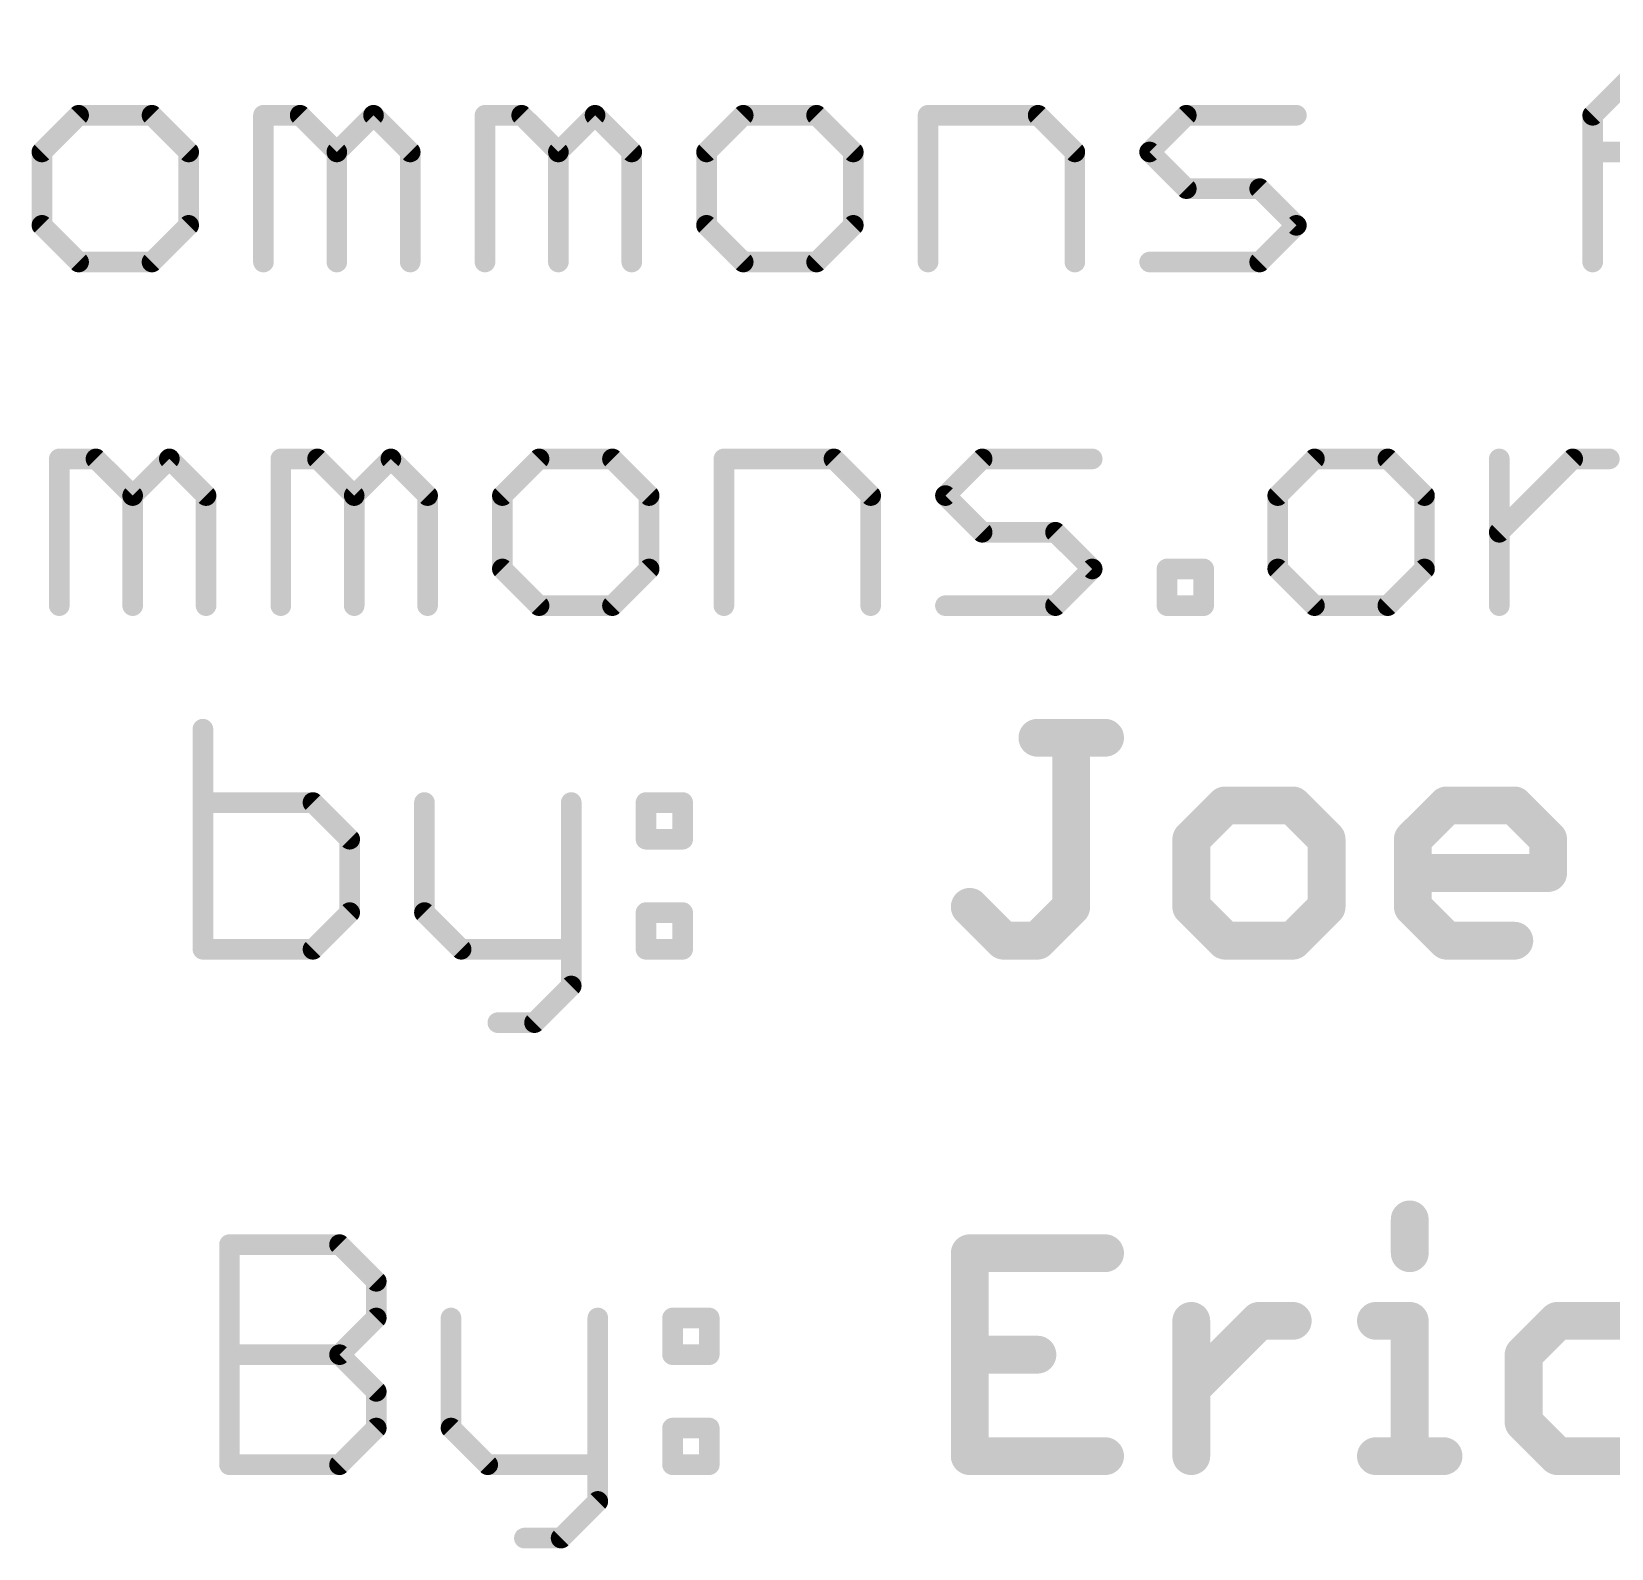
# Model space of a CAD drawing. Extents: x -34 to 73, y -15 to 16.
# Drawn here: x 10.99 to 22.66, y -14.51 to -3.3 of the extents above; entities that cross this region are included whole.
import ezdxf

# ---------------------------------------------------------------- set-up
doc = ezdxf.new("R2010")
doc.units = 0
doc.layers.add('27', color=253, linetype='CONTINUOUS')

msp = doc.modelspace()

# ---------------------------------------------------------------- linework, layer by layer
at = {"layer": '27'}
for points, const_width in [([(22.5231, -3.9191), (23.0654, -3.3768)], 0.1524), ([(11.3342, -3.9191), (11.063, -4.1903)], 0.1524), ([(11.8765, -3.9191), (11.3342, -3.9191)], 0.1524), ([(12.1477, -4.1903), (11.8765, -3.9191)], 0.1524), ([(12.7002, -5.0038), (12.7002, -3.9191)], 0.1524), ([(12.7002, -3.9191), (12.9713, -3.9191)], 0.1524), ([(12.9713, -3.9191), (13.2425, -4.1903)], 0.1524), ([(13.2425, -4.1903), (13.5137, -3.9191)], 0.1524), ([(13.5137, -3.9191), (13.7848, -4.1903)], 0.1524), ([(14.3373, -5.0038), (14.3373, -3.9191)], 0.1524), ([(14.3373, -3.9191), (14.6085, -3.9191)], 0.1524), ([(14.6085, -3.9191), (14.8797, -4.1903)], 0.1524), ([(14.8797, -4.1903), (15.1508, -3.9191)], 0.1524), ([(15.1508, -3.9191), (15.422, -4.1903)], 0.1524), ([(16.2456, -3.9191), (15.9745, -4.1903)], 0.1524), ([(16.788, -3.9191), (16.2456, -3.9191)], 0.1524), ([(17.0591, -4.1903), (16.788, -3.9191)], 0.1524), ([(17.6116, -5.0038), (17.6116, -3.9191)], 0.1524), ([(17.6116, -3.9191), (18.4251, -3.9191)], 0.1524), ([(18.4251, -3.9191), (18.6963, -4.1903)], 0.1524), ([(19.2488, -4.1903), (19.52, -3.9191)], 0.1524), ([(19.52, -3.9191), (20.3335, -3.9191)], 0.1524), ([(22.5231, -5.0038), (22.5231, -3.9191)], 0.1524), ([(11.063, -4.1903), (11.063, -4.7326)], 0.1524), ([(12.1477, -4.7326), (12.1477, -4.1903)], 0.1524), ([(13.2425, -4.1903), (13.2425, -5.0038)], 0.1524), ([(13.7848, -4.1903), (13.7848, -5.0038)], 0.1524), ([(14.8797, -4.1903), (14.8797, -5.0038)], 0.1524), ([(15.422, -4.1903), (15.422, -5.0038)], 0.1524), ([(15.9745, -4.1903), (15.9745, -4.7326)], 0.1524), ([(17.0591, -4.7326), (17.0591, -4.1903)], 0.1524), ([(18.6963, -4.1903), (18.6963, -5.0038)], 0.1524), ([(19.52, -4.4615), (19.2488, -4.1903)], 0.1524), ([(22.5231, -4.1903), (23.6078, -4.1903)], 0.1524), ([(20.0623, -4.4615), (19.52, -4.4615)], 0.1524), ([(20.3335, -4.7326), (20.0623, -4.4615)], 0.1524), ([(11.063, -4.7326), (11.3342, -5.0038)], 0.1524), ([(11.8765, -5.0038), (12.1477, -4.7326)], 0.1524), ([(15.9745, -4.7326), (16.2456, -5.0038)], 0.1524), ([(16.788, -5.0038), (17.0591, -4.7326)], 0.1524), ([(20.0623, -5.0038), (20.3335, -4.7326)], 0.1524), ([(11.3342, -5.0038), (11.8765, -5.0038)], 0.1524), ([(16.2456, -5.0038), (16.788, -5.0038)], 0.1524), ([(19.2488, -5.0038), (20.0623, -5.0038)], 0.1524), ([(11.1914, -7.5438), (11.1914, -6.4591)], 0.1524), ([(11.1914, -6.4591), (11.4626, -6.4591)], 0.1524), ([(11.4626, -6.4591), (11.7338, -6.7303)], 0.1524), ([(11.7338, -6.7303), (12.0049, -6.4591)], 0.1524), ([(12.0049, -6.4591), (12.2761, -6.7303)], 0.1524), ([(12.8286, -7.5438), (12.8286, -6.4591)], 0.1524), ([(12.8286, -6.4591), (13.0997, -6.4591)], 0.1524), ([(13.0997, -6.4591), (13.3709, -6.7303)], 0.1524), ([(13.3709, -6.7303), (13.6421, -6.4591)], 0.1524), ([(13.6421, -6.4591), (13.9132, -6.7303)], 0.1524), ([(14.7369, -6.4591), (14.4657, -6.7303)], 0.1524), ([(15.2792, -6.4591), (14.7369, -6.4591)], 0.1524), ([(15.5504, -6.7303), (15.2792, -6.4591)], 0.1524), ([(16.1029, -7.5438), (16.1029, -6.4591)], 0.1524), ([(16.1029, -6.4591), (16.9164, -6.4591)], 0.1524), ([(16.9164, -6.4591), (17.1876, -6.7303)], 0.1524), ([(17.74, -6.7303), (18.0112, -6.4591)], 0.1524), ([(18.0112, -6.4591), (18.8247, -6.4591)], 0.1524), ([(20.4669, -6.4591), (20.1958, -6.7303)], 0.1524), ([(21.0093, -6.4591), (20.4669, -6.4591)], 0.1524), ([(21.2804, -6.7303), (21.0093, -6.4591)], 0.1524), ([(21.8329, -7.5438), (21.8329, -6.4591)], 0.1524), ([(21.8329, -7.0015), (22.3753, -6.4591)], 0.1524), ([(22.3753, -6.4591), (22.6464, -6.4591)], 0.1524), ([(11.7338, -6.7303), (11.7338, -7.5438)], 0.1524), ([(12.2761, -6.7303), (12.2761, -7.5438)], 0.1524), ([(13.3709, -6.7303), (13.3709, -7.5438)], 0.1524), ([(13.9132, -6.7303), (13.9132, -7.5438)], 0.1524), ([(14.4657, -6.7303), (14.4657, -7.2726)], 0.1524), ([(15.5504, -7.2726), (15.5504, -6.7303)], 0.1524), ([(17.1876, -6.7303), (17.1876, -7.5438)], 0.1524), ([(18.0112, -7.0015), (17.74, -6.7303)], 0.1524), ([(20.1958, -6.7303), (20.1958, -7.2726)], 0.1524), ([(21.2804, -7.2726), (21.2804, -6.7303)], 0.1524), ([(18.5535, -7.0015), (18.0112, -7.0015)], 0.1524), ([(18.8247, -7.2726), (18.5535, -7.0015)], 0.1524), ([(14.4657, -7.2726), (14.7369, -7.5438)], 0.1524), ([(15.2792, -7.5438), (15.5504, -7.2726)], 0.1524), ([(18.5535, -7.5438), (18.8247, -7.2726)], 0.1524), ([(19.3772, -7.5438), (19.3772, -7.2726)], 0.1524), ([(19.3772, -7.2726), (19.6484, -7.2726)], 0.1524), ([(19.6484, -7.2726), (19.6484, -7.5438)], 0.1524), ([(20.1958, -7.2726), (20.4669, -7.5438)], 0.1524), ([(21.0093, -7.5438), (21.2804, -7.2726)], 0.1524), ([(14.7369, -7.5438), (15.2792, -7.5438)], 0.1524), ([(17.74, -7.5438), (18.5535, -7.5438)], 0.1524), ([(19.6484, -7.5438), (19.3772, -7.5438)], 0.1524), ([(20.4669, -7.5438), (21.0093, -7.5438)], 0.1524), ([(12.2528, -8.4568), (12.2528, -10.0838)], 0.1524), ([(18.4197, -8.5204), (18.9196, -8.5204)], 0.2794), ([(18.6696, -9.7703), (18.6696, -8.5204)], 0.2794), ([(13.0663, -8.9991), (12.2528, -8.9991)], 0.1524), ([(13.3374, -9.2703), (13.0663, -8.9991)], 0.1524), ([(13.8899, -8.9991), (13.8899, -9.8126)], 0.1524), ([(14.9746, -8.9991), (14.9746, -10.355)], 0.1524), ([(15.5271, -8.9991), (15.7982, -8.9991)], 0.1524), ([(15.5271, -9.2703), (15.5271, -8.9991)], 0.1524), ([(15.7982, -8.9991), (15.7982, -9.2703)], 0.1524), ([(19.8068, -9.0204), (19.5569, -9.2704)], 0.2794), ([(20.3068, -9.0204), (19.8068, -9.0204)], 0.2794), ([(20.5568, -9.2704), (20.3068, -9.0204)], 0.2794), ([(21.194, -9.2704), (21.444, -9.0204)], 0.2794), ([(21.444, -9.0204), (21.944, -9.0204)], 0.2794), ([(21.944, -9.0204), (22.1939, -9.2704)], 0.2794), ([(13.3374, -9.8126), (13.3374, -9.2703)], 0.1524), ([(15.7982, -9.2703), (15.5271, -9.2703)], 0.1524), ([(19.5569, -9.2704), (19.5569, -9.7703)], 0.2794), ([(20.5568, -9.7703), (20.5568, -9.2704)], 0.2794), ([(21.194, -9.7703), (21.194, -9.2704)], 0.2794), ([(22.1939, -9.2704), (22.1939, -9.5203)], 0.2794), ([(22.1939, -9.5203), (21.194, -9.5203)], 0.2794), ([(17.9197, -9.7703), (18.1697, -10.0203)], 0.2794), ([(18.4197, -10.0203), (18.6696, -9.7703)], 0.2794), ([(19.5569, -9.7703), (19.8068, -10.0203)], 0.2794), ([(20.3068, -10.0203), (20.5568, -9.7703)], 0.2794), ([(21.444, -10.0203), (21.194, -9.7703)], 0.2794), ([(13.0663, -10.0838), (13.3374, -9.8126)], 0.1524), ([(13.8899, -9.8126), (14.1611, -10.0838)], 0.1524), ([(15.5271, -9.8126), (15.7982, -9.8126)], 0.1524), ([(15.5271, -10.0838), (15.5271, -9.8126)], 0.1524), ([(15.7982, -9.8126), (15.7982, -10.0838)], 0.1524), ([(18.1697, -10.0203), (18.4197, -10.0203)], 0.2794), ([(19.8068, -10.0203), (20.3068, -10.0203)], 0.2794), ([(21.944, -10.0203), (21.444, -10.0203)], 0.2794), ([(12.2528, -10.0838), (13.0663, -10.0838)], 0.1524), ([(14.1611, -10.0838), (14.9746, -10.0838)], 0.1524), ([(15.7982, -10.0838), (15.5271, -10.0838)], 0.1524), ([(14.9746, -10.355), (14.7034, -10.6261)], 0.1524), ([(14.7034, -10.6261), (14.4323, -10.6261)], 0.1524), ([(21.1711, -12.0804), (21.1711, -12.3304)], 0.2794), ([(12.4492, -13.8938), (12.4492, -12.2668)], 0.1524), ([(12.4492, -12.2668), (13.2627, -12.2668)], 0.1524), ([(13.2627, -12.2668), (13.5338, -12.538)], 0.1524), ([(18.9196, -12.3304), (17.9197, -12.3304)], 0.2794), ([(17.9197, -12.3304), (17.9197, -13.8303)], 0.2794), ([(13.5338, -12.538), (13.5338, -12.8091)], 0.1524), ([(19.5569, -13.8303), (19.5569, -12.8304)], 0.2794), ([(19.5569, -13.3303), (20.0568, -12.8304)], 0.2794), ([(20.0568, -12.8304), (20.3068, -12.8304)], 0.2794), ([(20.9212, -12.8304), (21.1711, -12.8304)], 0.2794), ([(21.1711, -12.8304), (21.1711, -13.8303)], 0.2794), ([(22.2626, -12.8304), (22.0126, -13.0804)], 0.2794), ([(23.0125, -12.8304), (22.2626, -12.8304)], 0.2794), ([(13.5338, -12.8091), (13.2627, -13.0803)], 0.1524), ([(14.0863, -12.8091), (14.0863, -13.6226)], 0.1524), ([(15.171, -12.8091), (15.171, -14.165)], 0.1524), ([(15.7235, -12.8091), (15.9946, -12.8091)], 0.1524), ([(15.7235, -13.0803), (15.7235, -12.8091)], 0.1524), ([(15.9946, -12.8091), (15.9946, -13.0803)], 0.1524), ([(17.9197, -13.0804), (18.4197, -13.0804)], 0.2794), ([(22.0126, -13.0804), (22.0126, -13.5803)], 0.2794), ([(12.4492, -13.0803), (13.2627, -13.0803)], 0.1524), ([(13.2627, -13.0803), (13.5338, -13.3515)], 0.1524), ([(15.9946, -13.0803), (15.7235, -13.0803)], 0.1524), ([(13.5338, -13.3515), (13.5338, -13.6226)], 0.1524), ([(22.0126, -13.5803), (22.2626, -13.8303)], 0.2794), ([(13.5338, -13.6226), (13.2627, -13.8938)], 0.1524), ([(14.0863, -13.6226), (14.3575, -13.8938)], 0.1524), ([(15.7235, -13.6226), (15.9946, -13.6226)], 0.1524), ([(15.7235, -13.8938), (15.7235, -13.6226)], 0.1524), ([(15.9946, -13.6226), (15.9946, -13.8938)], 0.1524), ([(17.9197, -13.8303), (18.9196, -13.8303)], 0.2794), ([(20.9212, -13.8303), (21.4211, -13.8303)], 0.2794), ([(22.2626, -13.8303), (23.0125, -13.8303)], 0.2794), ([(13.2627, -13.8938), (12.4492, -13.8938)], 0.1524), ([(14.3575, -13.8938), (15.171, -13.8938)], 0.1524), ([(15.9946, -13.8938), (15.7235, -13.8938)], 0.1524), ([(15.171, -14.165), (14.8998, -14.4361)], 0.1524), ([(14.8998, -14.4361), (14.6287, -14.4361)], 0.1524)]:
    msp.add_lwpolyline(points, dxfattribs=dict(at, const_width=const_width))
for points, const_width in [([(11.3342, -3.881, 1), (11.3342, -3.9572)], 0.0762), ([(11.3611, -3.9461, 1), (11.3072, -3.8922)], 0.0762), ([(11.9035, -3.8922, 1), (11.8496, -3.9461)], 0.0762), ([(11.8765, -3.9572, 1), (11.8765, -3.881)], 0.0762), ([(12.7383, -3.9191, 1), (12.6621, -3.9191)], 0.0762), ([(12.7002, -3.881, 1), (12.7002, -3.9572)], 0.0762), ([(12.9983, -3.8922, 1), (12.9444, -3.9461)], 0.0762), ([(12.9713, -3.9572, 1), (12.9713, -3.881)], 0.0762), ([(13.5406, -3.8922, 1), (13.4867, -3.9461)], 0.0762), ([(13.5406, -3.9461, 1), (13.4867, -3.8922)], 0.0762), ([(14.3754, -3.9191, 1), (14.2992, -3.9191)], 0.0762), ([(14.3373, -3.881, 1), (14.3373, -3.9572)], 0.0762), ([(14.6354, -3.8922, 1), (14.5815, -3.9461)], 0.0762), ([(14.6085, -3.9572, 1), (14.6085, -3.881)], 0.0762), ([(15.1778, -3.8922, 1), (15.1239, -3.9461)], 0.0762), ([(15.1778, -3.9461, 1), (15.1239, -3.8922)], 0.0762), ([(16.2456, -3.881, 1), (16.2456, -3.9572)], 0.0762), ([(16.2726, -3.9461, 1), (16.2187, -3.8922)], 0.0762), ([(16.8149, -3.8922, 1), (16.761, -3.9461)], 0.0762), ([(16.788, -3.9572, 1), (16.788, -3.881)], 0.0762), ([(17.6497, -3.9191, 1), (17.5735, -3.9191)], 0.0762), ([(17.6116, -3.881, 1), (17.6116, -3.9572)], 0.0762), ([(18.4521, -3.8922, 1), (18.3982, -3.9461)], 0.0762), ([(18.4251, -3.9572, 1), (18.4251, -3.881)], 0.0762), ([(19.52, -3.881, 1), (19.52, -3.9572)], 0.0762), ([(19.5469, -3.9461, 1), (19.493, -3.8922)], 0.0762), ([(20.3335, -3.9572, 1), (20.3335, -3.881)], 0.0762), ([(22.5612, -3.9191, 1), (22.485, -3.9191)], 0.0762), ([(22.4962, -3.8922, 1), (22.5501, -3.9461)], 0.0762), ([(11.1011, -4.1903, 1), (11.0249, -4.1903)], 0.0762), ([(11.0361, -4.1634, 1), (11.09, -4.2172)], 0.0762), ([(12.1858, -4.1903, 1), (12.1096, -4.1903)], 0.0762), ([(12.1207, -4.2172, 1), (12.1746, -4.1634)], 0.0762), ([(13.2806, -4.1903, 1), (13.2044, -4.1903)], 0.0762), ([(13.2156, -4.1634, 1), (13.2694, -4.2172)], 0.0762), ([(13.2156, -4.2172, 1), (13.2694, -4.1634)], 0.0762), ([(13.8229, -4.1903, 1), (13.7467, -4.1903)], 0.0762), ([(13.7579, -4.2172, 1), (13.8118, -4.1634)], 0.0762), ([(14.9178, -4.1903, 1), (14.8416, -4.1903)], 0.0762), ([(14.8527, -4.1634, 1), (14.9066, -4.2172)], 0.0762), ([(14.8527, -4.2172, 1), (14.9066, -4.1634)], 0.0762), ([(15.4601, -4.1903, 1), (15.3839, -4.1903)], 0.0762), ([(15.395, -4.2172, 1), (15.4489, -4.1634)], 0.0762), ([(16.0126, -4.1903, 1), (15.9364, -4.1903)], 0.0762), ([(15.9475, -4.1634, 1), (16.0014, -4.2172)], 0.0762), ([(17.0972, -4.1903, 1), (17.021, -4.1903)], 0.0762), ([(17.0322, -4.2172, 1), (17.0861, -4.1634)], 0.0762), ([(18.7344, -4.1903, 1), (18.6582, -4.1903)], 0.0762), ([(18.6694, -4.2172, 1), (18.7232, -4.1634)], 0.0762), ([(19.2757, -4.1634, 1), (19.2219, -4.2172)], 0.0762), ([(19.2219, -4.1634, 1), (19.2757, -4.2172)], 0.0762), ([(22.5231, -4.1522, 1), (22.5231, -4.2284)], 0.0762), ([(19.52, -4.4234, 1), (19.52, -4.4996)], 0.0762), ([(19.493, -4.4884, 1), (19.5469, -4.4345)], 0.0762), ([(20.0892, -4.4345, 1), (20.0353, -4.4884)], 0.0762), ([(20.0623, -4.4996, 1), (20.0623, -4.4234)], 0.0762), ([(11.09, -4.7057, 1), (11.0361, -4.7596)], 0.0762), ([(12.1746, -4.7596, 1), (12.1207, -4.7057)], 0.0762), ([(16.0014, -4.7057, 1), (15.9475, -4.7596)], 0.0762), ([(17.0861, -4.7596, 1), (17.0322, -4.7057)], 0.0762), ([(20.3604, -4.7596, 1), (20.3065, -4.7057)], 0.0762), ([(20.3065, -4.7596, 1), (20.3604, -4.7057)], 0.0762), ([(11.0249, -4.7326, 1), (11.1011, -4.7326)], 0.0762), ([(12.1096, -4.7326, 1), (12.1858, -4.7326)], 0.0762), ([(15.9364, -4.7326, 1), (16.0126, -4.7326)], 0.0762), ([(17.021, -4.7326, 1), (17.0972, -4.7326)], 0.0762), ([(11.3342, -4.9657, 1), (11.3342, -5.0419)], 0.0762), ([(11.3072, -5.0307, 1), (11.3611, -4.9769)], 0.0762), ([(11.8496, -4.9769, 1), (11.9034, -5.0307)], 0.0762), ([(11.8765, -5.0419, 1), (11.8765, -4.9657)], 0.0762), ([(12.6621, -5.0038, 1), (12.7383, -5.0038)], 0.0762), ([(13.2044, -5.0038, 1), (13.2806, -5.0038)], 0.0762), ([(13.7467, -5.0038, 1), (13.8229, -5.0038)], 0.0762), ([(14.2992, -5.0038, 1), (14.3754, -5.0038)], 0.0762), ([(14.8416, -5.0038, 1), (14.9178, -5.0038)], 0.0762), ([(15.3839, -5.0038, 1), (15.4601, -5.0038)], 0.0762), ([(16.2456, -4.9657, 1), (16.2456, -5.0419)], 0.0762), ([(16.2187, -5.0307, 1), (16.2726, -4.9769)], 0.0762), ([(16.761, -4.9769, 1), (16.8149, -5.0307)], 0.0762), ([(16.788, -5.0419, 1), (16.788, -4.9657)], 0.0762), ([(17.5735, -5.0038, 1), (17.6497, -5.0038)], 0.0762), ([(18.6582, -5.0038, 1), (18.7344, -5.0038)], 0.0762), ([(19.2488, -4.9657, 1), (19.2488, -5.0419)], 0.0762), ([(20.0354, -4.9769, 1), (20.0892, -5.0307)], 0.0762), ([(20.0623, -5.0419, 1), (20.0623, -4.9657)], 0.0762), ([(22.485, -5.0038, 1), (22.5612, -5.0038)], 0.0762), ([(11.2295, -6.4591, 1), (11.1533, -6.4591)], 0.0762), ([(11.1914, -6.421, 1), (11.1914, -6.4972)], 0.0762), ([(11.4895, -6.4322, 1), (11.4356, -6.4861)], 0.0762), ([(11.4626, -6.4972, 1), (11.4626, -6.421)], 0.0762), ([(12.0319, -6.4322, 1), (11.978, -6.4861)], 0.0762), ([(12.0319, -6.4861, 1), (11.978, -6.4322)], 0.0762), ([(12.8667, -6.4591, 1), (12.7905, -6.4591)], 0.0762), ([(12.8286, -6.421, 1), (12.8286, -6.4972)], 0.0762), ([(13.1267, -6.4322, 1), (13.0728, -6.4861)], 0.0762), ([(13.0997, -6.4972, 1), (13.0997, -6.421)], 0.0762), ([(13.669, -6.4322, 1), (13.6151, -6.4861)], 0.0762), ([(13.669, -6.4861, 1), (13.6151, -6.4322)], 0.0762), ([(14.7369, -6.421, 1), (14.7369, -6.4972)], 0.0762), ([(14.7638, -6.4861, 1), (14.71, -6.4322)], 0.0762), ([(15.3062, -6.4322, 1), (15.2523, -6.4861)], 0.0762), ([(15.2792, -6.4972, 1), (15.2792, -6.421)], 0.0762), ([(16.141, -6.4591, 1), (16.0648, -6.4591)], 0.0762), ([(16.1029, -6.421, 1), (16.1029, -6.4972)], 0.0762), ([(16.9433, -6.4322, 1), (16.8894, -6.4861)], 0.0762), ([(16.9164, -6.4972, 1), (16.9164, -6.421)], 0.0762), ([(18.0112, -6.421, 1), (18.0112, -6.4972)], 0.0762), ([(18.0382, -6.4861, 1), (17.9843, -6.4322)], 0.0762), ([(18.8247, -6.4972, 1), (18.8247, -6.421)], 0.0762), ([(20.4669, -6.421, 1), (20.4669, -6.4972)], 0.0762), ([(20.4939, -6.4861, 1), (20.44, -6.4322)], 0.0762), ([(21.0362, -6.4322, 1), (20.9823, -6.4861)], 0.0762), ([(21.0093, -6.4972, 1), (21.0093, -6.421)], 0.0762), ([(21.871, -6.4591, 1), (21.7948, -6.4591)], 0.0762), ([(22.3753, -6.421, 1), (22.3753, -6.4972)], 0.0762), ([(22.4022, -6.4861, 1), (22.3483, -6.4322)], 0.0762), ([(22.6464, -6.4972, 1), (22.6464, -6.421)], 0.0762), ([(11.7719, -6.7303, 1), (11.6957, -6.7303)], 0.0762), ([(12.3142, -6.7303, 1), (12.238, -6.7303)], 0.0762), ([(13.409, -6.7303, 1), (13.3328, -6.7303)], 0.0762), ([(13.9513, -6.7303, 1), (13.8751, -6.7303)], 0.0762), ([(14.5038, -6.7303, 1), (14.4276, -6.7303)], 0.0762), ([(15.5885, -6.7303, 1), (15.5123, -6.7303)], 0.0762), ([(17.2257, -6.7303, 1), (17.1495, -6.7303)], 0.0762), ([(17.767, -6.7034, 1), (17.7131, -6.7572)], 0.0762), ([(20.2339, -6.7303, 1), (20.1577, -6.7303)], 0.0762), ([(21.3185, -6.7303, 1), (21.2423, -6.7303)], 0.0762), ([(11.7068, -6.7034, 1), (11.7607, -6.7572)], 0.0762), ([(11.7068, -6.7572, 1), (11.7607, -6.7034)], 0.0762), ([(12.2491, -6.7572, 1), (12.303, -6.7034)], 0.0762), ([(13.344, -6.7034, 1), (13.3978, -6.7572)], 0.0762), ([(13.344, -6.7572, 1), (13.3978, -6.7034)], 0.0762), ([(13.8863, -6.7572, 1), (13.9402, -6.7034)], 0.0762), ([(14.4388, -6.7034, 1), (14.4927, -6.7572)], 0.0762), ([(15.5235, -6.7572, 1), (15.5773, -6.7034)], 0.0762), ([(17.1606, -6.7572, 1), (17.2145, -6.7034)], 0.0762), ([(17.7131, -6.7034, 1), (17.767, -6.7572)], 0.0762), ([(20.1688, -6.7034, 1), (20.2227, -6.7572)], 0.0762), ([(21.2535, -6.7572, 1), (21.3074, -6.7034)], 0.0762), ([(18.0112, -6.9634, 1), (18.0112, -7.0396)], 0.0762), ([(17.9843, -7.0284, 1), (18.0382, -6.9745)], 0.0762), ([(18.5805, -6.9745, 1), (18.5266, -7.0284)], 0.0762), ([(18.5535, -7.0396, 1), (18.5535, -6.9634)], 0.0762), ([(21.806, -6.9745, 1), (21.8599, -7.0284)], 0.0762), ([(14.4927, -7.2457, 1), (14.4388, -7.2996)], 0.0762), ([(14.4276, -7.2726, 1), (14.5038, -7.2726)], 0.0762), ([(15.5123, -7.2726, 1), (15.5885, -7.2726)], 0.0762), ([(15.5773, -7.2996, 1), (15.5235, -7.2457)], 0.0762), ([(18.8516, -7.2996, 1), (18.7978, -7.2457)], 0.0762), ([(18.7978, -7.2996, 1), (18.8516, -7.2457)], 0.0762), ([(19.4153, -7.2726, 1), (19.3391, -7.2726)], 0.0762), ([(19.3772, -7.2345, 1), (19.3772, -7.3107)], 0.0762), ([(19.6865, -7.2726, 1), (19.6103, -7.2726)], 0.0762), ([(19.6484, -7.3107, 1), (19.6484, -7.2345)], 0.0762), ([(20.2227, -7.2457, 1), (20.1688, -7.2996)], 0.0762), ([(20.1577, -7.2726, 1), (20.2339, -7.2726)], 0.0762), ([(21.2423, -7.2726, 1), (21.3185, -7.2726)], 0.0762), ([(21.3074, -7.2996, 1), (21.2535, -7.2457)], 0.0762), ([(14.7369, -7.5057, 1), (14.7369, -7.5819)], 0.0762), ([(15.2792, -7.5819, 1), (15.2792, -7.5057)], 0.0762), ([(17.74, -7.5057, 1), (17.74, -7.5819)], 0.0762), ([(18.5535, -7.5819, 1), (18.5535, -7.5057)], 0.0762), ([(19.3772, -7.5057, 1), (19.3772, -7.5819)], 0.0762), ([(19.6484, -7.5819, 1), (19.6484, -7.5057)], 0.0762), ([(20.4669, -7.5057, 1), (20.4669, -7.5819)], 0.0762), ([(21.0093, -7.5819, 1), (21.0093, -7.5057)], 0.0762), ([(11.1533, -7.5438, 1), (11.2295, -7.5438)], 0.0762), ([(11.6957, -7.5438, 1), (11.7719, -7.5438)], 0.0762), ([(12.238, -7.5438, 1), (12.3142, -7.5438)], 0.0762), ([(12.7905, -7.5438, 1), (12.8667, -7.5438)], 0.0762), ([(13.3328, -7.5438, 1), (13.409, -7.5438)], 0.0762), ([(13.8751, -7.5438, 1), (13.9513, -7.5438)], 0.0762), ([(14.71, -7.5707, 1), (14.7638, -7.5169)], 0.0762), ([(15.2523, -7.5169, 1), (15.3062, -7.5707)], 0.0762), ([(16.0648, -7.5438, 1), (16.141, -7.5438)], 0.0762), ([(17.1495, -7.5438, 1), (17.2257, -7.5438)], 0.0762), ([(18.5266, -7.5169, 1), (18.5805, -7.5707)], 0.0762), ([(19.3391, -7.5438, 1), (19.4153, -7.5438)], 0.0762), ([(19.6103, -7.5438, 1), (19.6865, -7.5438)], 0.0762), ([(20.44, -7.5707, 1), (20.4939, -7.5169)], 0.0762), ([(20.9823, -7.5169, 1), (21.0362, -7.5707)], 0.0762), ([(21.7948, -7.5438, 1), (21.871, -7.5438)], 0.0762), ([(12.2909, -8.4568, 1), (12.2147, -8.4568)], 0.0762), ([(18.4197, -8.4506, 1), (18.4197, -8.5903)], 0.1397), ([(18.7395, -8.5204, 1), (18.5998, -8.5204)], 0.1397), ([(18.9196, -8.5903, 1), (18.9196, -8.4506)], 0.1397), ([(12.2528, -8.961, 1), (12.2528, -9.0372)], 0.0762), ([(13.0932, -8.9722, 1), (13.0393, -9.0261)], 0.0762), ([(13.0663, -9.0372, 1), (13.0663, -8.961)], 0.0762), ([(13.928, -8.9991, 1), (13.8518, -8.9991)], 0.0762), ([(15.0127, -8.9991, 1), (14.9365, -8.9991)], 0.0762), ([(15.5271, -8.961, 1), (15.5271, -9.0372)], 0.0762), ([(15.5652, -8.9991, 1), (15.489, -8.9991)], 0.0762), ([(15.8363, -8.9991, 1), (15.7601, -8.9991)], 0.0762), ([(15.7982, -9.0372, 1), (15.7982, -8.961)], 0.0762), ([(19.8068, -8.9505, 1), (19.8068, -9.0902)], 0.1397), ([(19.8562, -9.0698, 1), (19.7574, -8.971)], 0.1397), ([(20.3562, -8.971, 1), (20.2574, -9.0698)], 0.1397), ([(20.3068, -9.0902, 1), (20.3068, -8.9505)], 0.1397), ([(21.444, -8.9505, 1), (21.444, -9.0902)], 0.1397), ([(21.4934, -9.0698, 1), (21.3946, -8.971)], 0.1397), ([(21.9933, -8.971, 1), (21.8946, -9.0698)], 0.1397), ([(21.944, -9.0902, 1), (21.944, -8.9505)], 0.1397), ([(13.3755, -9.2703, 1), (13.2993, -9.2703)], 0.0762), ([(13.3105, -9.2972, 1), (13.3644, -9.2434)], 0.0762), ([(15.5271, -9.2322, 1), (15.5271, -9.3084)], 0.0762), ([(15.7982, -9.3084, 1), (15.7982, -9.2322)], 0.0762), ([(19.6267, -9.2704, 1), (19.487, -9.2704)], 0.1397), ([(19.5075, -9.221, 1), (19.6062, -9.3198)], 0.1397), ([(20.6266, -9.2704, 1), (20.4869, -9.2704)], 0.1397), ([(20.5074, -9.3198, 1), (20.6062, -9.221)], 0.1397), ([(21.2639, -9.2704, 1), (21.1242, -9.2704)], 0.1397), ([(21.1446, -9.221, 1), (21.2434, -9.3198)], 0.1397), ([(22.2638, -9.2704, 1), (22.1241, -9.2704)], 0.1397), ([(22.1445, -9.3198, 1), (22.2433, -9.221)], 0.1397), ([(15.489, -9.2703, 1), (15.5652, -9.2703)], 0.0762), ([(15.7601, -9.2703, 1), (15.8363, -9.2703)], 0.0762), ([(21.194, -9.4505, 1), (21.194, -9.5902)], 0.1397), ([(22.1241, -9.5203, 1), (22.2638, -9.5203)], 0.1397), ([(22.1939, -9.5902, 1), (22.1939, -9.4505)], 0.1397), ([(17.9691, -9.7209, 1), (17.8703, -9.8197)], 0.1397), ([(18.719, -9.8197, 1), (18.6202, -9.7209)], 0.1397), ([(19.6062, -9.7209, 1), (19.5075, -9.8197)], 0.1397), ([(20.6062, -9.8197, 1), (20.5074, -9.7209)], 0.1397), ([(21.2434, -9.7209, 1), (21.1446, -9.8197)], 0.1397), ([(13.2993, -9.8126, 1), (13.3755, -9.8126)], 0.0762), ([(13.3644, -9.8396, 1), (13.3105, -9.7857)], 0.0762), ([(13.9169, -9.7857, 1), (13.863, -9.8396)], 0.0762), ([(13.8518, -9.8126, 1), (13.928, -9.8126)], 0.0762), ([(15.5271, -9.7745, 1), (15.5271, -9.8507)], 0.0762), ([(15.5652, -9.8126, 1), (15.489, -9.8126)], 0.0762), ([(15.8363, -9.8126, 1), (15.7601, -9.8126)], 0.0762), ([(15.7982, -9.8507, 1), (15.7982, -9.7745)], 0.0762), ([(18.5998, -9.7703, 1), (18.7395, -9.7703)], 0.1397), ([(19.487, -9.7703, 1), (19.6267, -9.7703)], 0.1397), ([(20.4869, -9.7703, 1), (20.6266, -9.7703)], 0.1397), ([(21.1242, -9.7703, 1), (21.2639, -9.7703)], 0.1397), ([(18.1697, -9.9505, 1), (18.1697, -10.0902)], 0.1397), ([(18.1203, -10.0697, 1), (18.2191, -9.9709)], 0.1397), ([(18.3703, -9.9709, 1), (18.4691, -10.0697)], 0.1397), ([(18.4197, -10.0902, 1), (18.4197, -9.9505)], 0.1397), ([(19.8068, -9.9505, 1), (19.8068, -10.0902)], 0.1397), ([(19.7574, -10.0697, 1), (19.8562, -9.9709)], 0.1397), ([(20.2574, -9.9709, 1), (20.3562, -10.0697)], 0.1397), ([(20.3068, -10.0902, 1), (20.3068, -9.9505)], 0.1397), ([(21.444, -9.9505, 1), (21.444, -10.0902)], 0.1397), ([(21.3946, -10.0697, 1), (21.4934, -9.9709)], 0.1397), ([(21.944, -10.0902, 1), (21.944, -9.9505)], 0.1397), ([(12.2528, -10.0457, 1), (12.2528, -10.1219)], 0.0762), ([(13.0393, -10.0569, 1), (13.0932, -10.1107)], 0.0762), ([(13.0663, -10.1219, 1), (13.0663, -10.0457)], 0.0762), ([(14.1611, -10.0457, 1), (14.1611, -10.1219)], 0.0762), ([(14.1341, -10.1107, 1), (14.188, -10.0569)], 0.0762), ([(14.9746, -10.1219, 1), (14.9746, -10.0457)], 0.0762), ([(15.5271, -10.0457, 1), (15.5271, -10.1219)], 0.0762), ([(15.7982, -10.1219, 1), (15.7982, -10.0457)], 0.0762), ([(12.2147, -10.0838, 1), (12.2909, -10.0838)], 0.0762), ([(15.489, -10.0838, 1), (15.5652, -10.0838)], 0.0762), ([(15.7601, -10.0838, 1), (15.8363, -10.0838)], 0.0762), ([(14.9365, -10.355, 1), (15.0127, -10.355)], 0.0762), ([(15.0015, -10.3819, 1), (14.9476, -10.328)], 0.0762), ([(14.4323, -10.588, 1), (14.4323, -10.6642)], 0.0762), ([(14.6765, -10.5992, 1), (14.7304, -10.6531)], 0.0762), ([(14.7034, -10.6642, 1), (14.7034, -10.588)], 0.0762), ([(21.241, -12.0804, 1), (21.1013, -12.0804)], 0.1397), ([(12.4873, -12.2668, 1), (12.4111, -12.2668)], 0.0762), ([(12.4492, -12.2287, 1), (12.4492, -12.3049)], 0.0762), ([(13.2896, -12.2399, 1), (13.2357, -12.2938)], 0.0762), ([(13.2627, -12.3049, 1), (13.2627, -12.2287)], 0.0762), ([(17.9197, -12.2606, 1), (17.9197, -12.4003)], 0.1397), ([(17.9896, -12.3304, 1), (17.8499, -12.3304)], 0.1397), ([(18.9196, -12.4003, 1), (18.9196, -12.2606)], 0.1397), ([(21.1013, -12.3304, 1), (21.241, -12.3304)], 0.1397), ([(13.5719, -12.538, 1), (13.4957, -12.538)], 0.0762), ([(13.5069, -12.5649, 1), (13.5608, -12.511)], 0.0762), ([(19.6267, -12.8304, 1), (19.487, -12.8304)], 0.1397), ([(20.0568, -12.7605, 1), (20.0568, -12.9002)], 0.1397), ([(20.1062, -12.8798, 1), (20.0074, -12.781)], 0.1397), ([(20.3068, -12.9002, 1), (20.3068, -12.7605)], 0.1397), ([(20.9212, -12.7605, 1), (20.9212, -12.9002)], 0.1397), ([(21.241, -12.8304, 1), (21.1013, -12.8304)], 0.1397), ([(21.1711, -12.9002, 1), (21.1711, -12.7605)], 0.1397), ([(22.2626, -12.7605, 1), (22.2626, -12.9002)], 0.1397), ([(22.312, -12.8798, 1), (22.2132, -12.781)], 0.1397), ([(13.4957, -12.8091, 1), (13.5719, -12.8091)], 0.0762), ([(13.5608, -12.8361, 1), (13.5069, -12.7822)], 0.0762), ([(14.1244, -12.8091, 1), (14.0482, -12.8091)], 0.0762), ([(15.2091, -12.8091, 1), (15.1329, -12.8091)], 0.0762), ([(15.7235, -12.771, 1), (15.7235, -12.8472)], 0.0762), ([(15.7616, -12.8091, 1), (15.6854, -12.8091)], 0.0762), ([(16.0327, -12.8091, 1), (15.9565, -12.8091)], 0.0762), ([(15.9946, -12.8472, 1), (15.9946, -12.771)], 0.0762), ([(17.9197, -13.0105, 1), (17.9197, -13.1502)], 0.1397), ([(18.4197, -13.1502, 1), (18.4197, -13.0105)], 0.1397), ([(22.0824, -13.0804, 1), (21.9427, -13.0804)], 0.1397), ([(12.4492, -13.0422, 1), (12.4492, -13.1184)], 0.0762), ([(13.2896, -13.0534, 1), (13.2357, -13.1072)], 0.0762), ([(13.2357, -13.0534, 1), (13.2896, -13.1072)], 0.0762), ([(13.2627, -13.1184, 1), (13.2627, -13.0422)], 0.0762), ([(15.7235, -13.0422, 1), (15.7235, -13.1184)], 0.0762), ([(15.6854, -13.0803, 1), (15.7616, -13.0803)], 0.0762), ([(15.9565, -13.0803, 1), (16.0327, -13.0803)], 0.0762), ([(15.9946, -13.1184, 1), (15.9946, -13.0422)], 0.0762), ([(21.9632, -13.031, 1), (22.062, -13.1298)], 0.1397), ([(13.5719, -13.3515, 1), (13.4957, -13.3515)], 0.0762), ([(13.5069, -13.3784, 1), (13.5608, -13.3245)], 0.0762), ([(19.5075, -13.2809, 1), (19.6062, -13.3797)], 0.1397), ([(21.9427, -13.5803, 1), (22.0824, -13.5803)], 0.1397), ([(22.062, -13.5309, 1), (21.9632, -13.6297)], 0.1397), ([(13.4957, -13.6226, 1), (13.5719, -13.6226)], 0.0762), ([(13.5608, -13.6496, 1), (13.5069, -13.5957)], 0.0762), ([(14.1133, -13.5957, 1), (14.0594, -13.6496)], 0.0762), ([(14.0482, -13.6226, 1), (14.1244, -13.6226)], 0.0762), ([(15.7235, -13.5845, 1), (15.7235, -13.6607)], 0.0762), ([(15.7616, -13.6226, 1), (15.6854, -13.6226)], 0.0762), ([(16.0327, -13.6226, 1), (15.9565, -13.6226)], 0.0762), ([(15.9946, -13.6607, 1), (15.9946, -13.5845)], 0.0762), ([(17.9197, -13.7605, 1), (17.9197, -13.9002)], 0.1397), ([(17.8499, -13.8303, 1), (17.9896, -13.8303)], 0.1397), ([(18.9196, -13.9002, 1), (18.9196, -13.7605)], 0.1397), ([(19.487, -13.8303, 1), (19.6267, -13.8303)], 0.1397), ([(20.9212, -13.7605, 1), (20.9212, -13.9002)], 0.1397), ([(21.1013, -13.8303, 1), (21.241, -13.8303)], 0.1397), ([(21.4211, -13.9002, 1), (21.4211, -13.7605)], 0.1397), ([(22.2626, -13.7605, 1), (22.2626, -13.9002)], 0.1397), ([(22.2132, -13.8797, 1), (22.312, -13.7809)], 0.1397), ([(12.4492, -13.8557, 1), (12.4492, -13.9319)], 0.0762), ([(12.4111, -13.8938, 1), (12.4873, -13.8938)], 0.0762), ([(13.2357, -13.8669, 1), (13.2896, -13.9207)], 0.0762), ([(13.2627, -13.9319, 1), (13.2627, -13.8557)], 0.0762), ([(14.3575, -13.8557, 1), (14.3575, -13.9319)], 0.0762), ([(14.3305, -13.9207, 1), (14.3844, -13.8669)], 0.0762), ([(15.171, -13.9319, 1), (15.171, -13.8557)], 0.0762), ([(15.7235, -13.8557, 1), (15.7235, -13.9319)], 0.0762), ([(15.6854, -13.8938, 1), (15.7616, -13.8938)], 0.0762), ([(15.9565, -13.8938, 1), (16.0327, -13.8938)], 0.0762), ([(15.9946, -13.9319, 1), (15.9946, -13.8557)], 0.0762), ([(15.1979, -14.1919, 1), (15.144, -14.138)], 0.0762), ([(15.1329, -14.165, 1), (15.2091, -14.165)], 0.0762), ([(14.6287, -14.398, 1), (14.6287, -14.4742)], 0.0762), ([(14.8729, -14.4092, 1), (14.9268, -14.4631)], 0.0762), ([(14.8998, -14.4742, 1), (14.8998, -14.398)], 0.0762)]:
    msp.add_lwpolyline(points, format="xyb", dxfattribs=dict(at, const_width=const_width))

doc.saveas('drawing.dxf')
